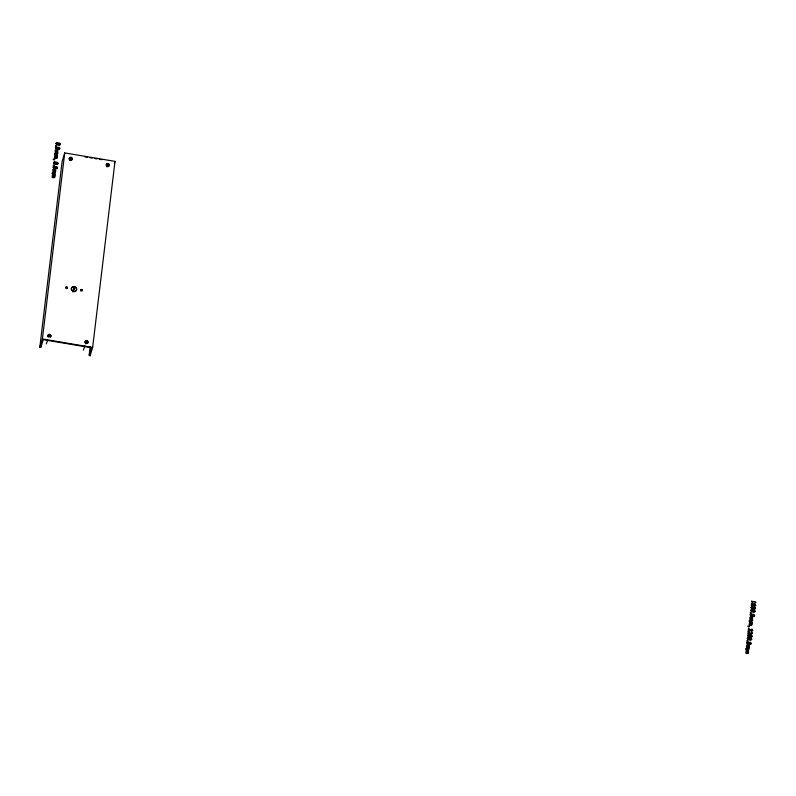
<?xml version="1.0" encoding="UTF-8"?>
<svg xmlns="http://www.w3.org/2000/svg" width="796" height="796" viewBox="0 0 796 796"><rect width="100%" height="100%" fill="white"/><g stroke="black" fill="none" stroke-linecap="round" stroke-linejoin="round"><path stroke-width="1.19" d="M89.192 355.135L91.46 347.772L43.253 339.663L40.994 347.036L39.8 347.374L62.158 161.329L64.745 152.922L115.002 161.369L92.644 347.424L90.057 355.832L89.192 355.135L90.227 346.519M40.994 347.036L41.283 344.569M39.8 347.374L42.387 338.967L64.745 152.922M90.057 355.832L90.505 352.13M114.355 163.478L115.002 161.369M69.978 160.593L70.794 158.523M107.062 166.832L107.868 164.762M46.267 343.882L47.491 340.768M72.834 291.923L74.048 288.809M83.351 350.121L84.973 345.971M85.789 343.892L86.595 341.822M82.028 290.998C83.401 289.386 79.839 288.679 80.894 290.53C83.59 291.386 80.207 288.51 80.595 290.898M65.67 287.844C65.63 285.863 68.705 287.475 66.854 288.281C64.406 287.903 67.75 286.54 67.192 288.5M54.785 153.956L57.889 153.339L57.66 150.812C59.441 149.141 51.063 150.434 57.431 150.802L57.392 151.847C53.561 150.792 55.043 152.364 57.571 153.041L57.252 153.409C54.028 150.912 53.133 156.683 56.894 155.329L56.844 156.374C52.984 155.3 54.476 156.882 57.023 157.568L56.705 157.936C53.461 156.384 53.412 159.15 56.844 158.404L57.531 156.334L57.123 155.339C58.894 154.404 55.153 154.961 54.765 154.056M749.534 620.94L752.638 620.333L752.409 617.805C754.22 616.094 745.792 617.447 752.18 617.786L752.14 618.84C748.28 617.766 749.772 619.348 752.32 620.034L752.001 620.402C748.777 617.905 747.882 623.676 751.643 622.313L751.593 623.358C747.733 622.293 749.225 623.865 751.772 624.562L751.454 624.93C748.17 623.367 748.14 626.114 751.593 625.397L752.28 623.328L751.872 622.333C753.683 621.437 749.822 621.935 749.514 621.049M84.893 156.862L87.301 157.27M89.709 157.668L92.117 158.076M94.535 158.484L96.943 158.892M99.351 159.29L101.759 159.697M52.387 173.17L55.083 173.11L55.77 171.041L55.352 170.046C57.163 168.334 48.735 169.677 55.123 170.026L55.073 171.07C51.213 170.006 52.705 171.578 55.262 172.274L54.944 172.642C51.72 170.145 50.825 175.916 54.586 174.553L54.536 175.598C50.705 174.543 52.188 176.115 54.715 176.792L54.397 177.16C51.113 175.608 51.083 178.354 54.536 177.627L55.222 175.558L54.815 174.563C56.576 173.647 52.825 174.195 52.377 173.269M42.387 338.967L92.644 347.424M71.401 289.953A2.687 2.298 17.1 0 1 73.64 287.008A2.687 2.298 17.1 0 1 76.506 289.923A2.687 2.298 17.1 0 1 72.784 291.366M47.949 336.429A1.512 1.294 17.1 0 1 49.641 334.847A1.512 1.294 17.1 0 1 50.486 337.046M48.377 337.016A1.512 1.294 17.1 0 1 48.118 336.748M85.65 343.394A1.512 1.294 17.1 0 1 85.321 341.394A1.512 1.294 17.1 0 1 87.6 341.623A1.512 1.294 17.1 0 1 87.142 343.554M108.574 166.414A1.512 1.294 17.1 0 1 107.082 166.424M106.495 165.946A1.512 1.294 17.1 0 1 106.226 165.289M106.236 164.951A1.512 1.294 17.1 0 1 108.157 164.066A1.512 1.294 17.1 0 1 109.062 165.936M69.282 159.499A1.512 1.294 17.1 0 1 70.496 157.737A1.512 1.294 17.1 0 1 72.078 159.489A1.512 1.294 17.1 0 1 69.789 160.056M748.688 649.506L746.091 648.879L748.777 648.82L749.464 646.75L749.056 645.755C750.867 644.044 742.439 645.397 748.827 645.745L748.777 646.79C744.917 645.715 746.409 647.297 748.956 647.984L748.638 648.352C745.424 645.855 744.529 651.625 748.28 650.262L748.23 651.307C744.369 650.242 745.862 651.815 748.419 652.511L748.101 652.879C744.857 651.327 744.797 654.083 748.24 653.347L748.688 649.506M748.18 631.457L747.912 633.725L748.787 634.193L748.618 632.114L751.215 634.303L752.548 633.427L751.354 631.994L752.081 633.148L750.996 633.745L748.26 631.467M748.529 628.551L748.26 630.82L749.135 631.288L748.976 629.208L751.563 631.397L752.897 630.522L751.703 629.089L752.429 630.243L751.354 630.84L748.529 628.551M751.543 603.507L751.265 605.776L752.14 606.244L751.981 604.164L754.578 606.353L755.902 605.477L754.717 604.045L755.444 605.199L754.359 605.796L751.613 603.517M751.832 601.109C751.036 605.856 761.354 601.209 751.981 601.587L751.832 601.109M53.989 159.588L53.103 159.091L54.048 159.916L54.715 159.558L53.989 159.588M748.737 626.581L747.852 626.074L748.797 626.9L749.464 626.542L748.737 626.581M70.257 158.135C70.167 160.484 72.685 157.439 70.257 158.135M107.331 164.374C107.241 166.722 109.768 163.678 107.331 164.374M66.098 287.177C66.008 289.525 68.526 286.48 66.098 287.177M48.984 335.196C48.894 337.544 51.412 334.499 48.984 335.196M73.511 288.431C73.421 290.779 75.948 287.734 73.511 288.431M80.933 289.674C80.844 292.023 83.361 288.978 80.933 289.674M86.058 341.434C85.968 343.782 88.485 340.738 86.058 341.434M56.317 146.126L55.571 146.006L56.317 146.126M53.999 165.349L53.262 165.23L53.999 165.349M751.066 613.119L750.32 612.99L751.066 613.119M747.703 641.069L746.956 640.939L747.703 641.069M56.586 142.683L55.889 143.509L56.834 144.842L59.541 145.18L60.446 144.295L59.75 143.081L56.586 142.683M56.058 147.041L55.362 147.867L56.307 149.2L59.013 149.539L59.919 148.663L59.222 147.449L56.058 147.041M54.277 161.906L53.581 162.732L54.516 164.066L57.222 164.404L58.138 163.528L57.441 162.314L54.277 161.906M53.75 166.274L53.053 167.09L53.999 168.424L56.705 168.772L57.611 167.886L56.914 166.672L53.75 166.274M751.683 606.761L750.986 607.587L751.931 608.92L754.638 609.258L755.543 608.383L754.847 607.169L751.683 606.761M751.334 609.676L750.638 610.492L751.583 611.825L754.29 612.174L755.195 611.288L754.499 610.074L751.334 609.676M750.807 614.034L750.111 614.86L751.056 616.194L753.762 616.532L754.668 615.646L753.971 614.432L750.807 614.034M748.32 634.72L747.623 635.536L748.568 636.87L751.275 637.208L752.19 636.332L751.484 635.118L748.32 634.72M747.971 637.626L747.275 638.442L748.22 639.775L750.927 640.123L751.832 639.238L751.135 638.024L747.971 637.626M747.454 641.984L746.757 642.81L747.693 644.143L750.399 644.481L751.315 643.596L750.618 642.392L747.454 641.984M56.974 143.031L56.068 143.569L56.526 144.235L59.312 144.763L60.267 144.255L56.974 143.031M56.456 147.389L55.541 147.937L55.999 148.593L58.785 149.131L59.75 148.613L56.456 147.389M54.665 162.255L53.76 162.792L54.218 163.459L56.994 163.996L57.959 163.478L54.665 162.255M54.148 166.613L53.233 167.16L53.69 167.817L56.476 168.354L57.441 167.847L54.148 166.613M752.081 607.109L751.165 607.656L751.623 608.313L754.409 608.85L755.374 608.333L752.081 607.109M751.732 610.015L750.817 610.562L751.275 611.219L754.061 611.756L755.016 611.248L751.732 610.015M751.205 614.383L750.29 614.92L750.747 615.587L753.533 616.114L754.499 615.607L751.205 614.383M748.718 635.059L747.802 635.606L748.26 636.263L751.046 636.8L752.011 636.283L748.718 635.059M748.369 637.964L747.454 638.511L747.912 639.168L750.698 639.705L751.663 639.198L748.369 637.964M747.842 642.332L746.937 642.87L747.394 643.536L750.17 644.063L751.135 643.556L747.842 642.332M48.287 336.22A1.512 1.294 17.1 0 0 50.854 336.26A1.512 1.294 17.1 0 0 49.412 334.27A1.512 1.294 17.1 0 0 48.287 336.22M85.51 342.628A1.512 1.294 17.1 0 0 88.028 342.3A1.512 1.294 17.1 0 0 86.257 340.519A1.512 1.294 17.1 0 0 85.51 342.628M106.654 165.419A1.512 1.294 17.1 0 0 109.221 165.409A1.512 1.294 17.1 0 0 107.739 163.449A1.512 1.294 17.1 0 0 106.654 165.419M69.66 159.28A1.512 1.294 17.1 0 0 72.197 159.071A1.512 1.294 17.1 0 0 70.526 157.21A1.512 1.294 17.1 0 0 69.66 159.28M71.889 289.993A2.687 2.298 17.1 0 0 76.466 289.963A2.687 2.298 17.1 0 0 73.799 286.48A2.687 2.298 17.1 0 0 71.889 289.993"/></g></svg>
